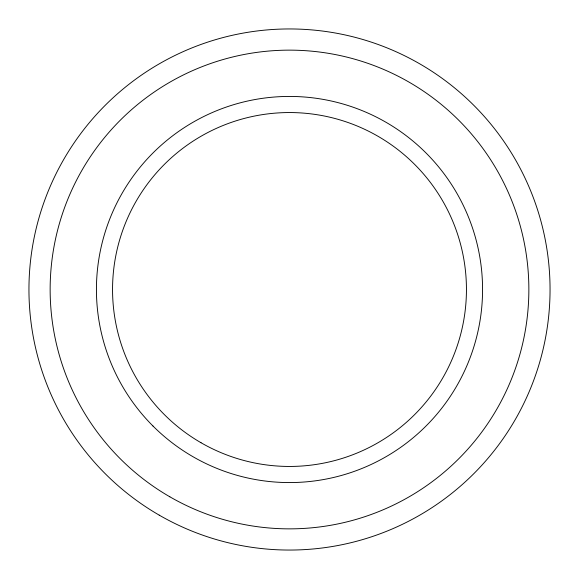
<?xml version="1.0" encoding="UTF-8"?>
<svg xmlns="http://www.w3.org/2000/svg" width="579" height="579" viewBox="0 0 579 579"><rect width="100%" height="100%" fill="white"/><g stroke="black" fill="none" stroke-linecap="round" stroke-linejoin="round"><path stroke-width="0.87" d="M159.225 515.144A260.55 260.55 0 0 0 550.05 289.5A260.55 260.55 0 0 0 159.225 63.856A260.55 260.55 0 0 0 159.225 515.144M169.821 496.789A239.359 239.359 0 0 0 528.859 289.5A239.359 239.359 0 0 0 169.821 82.211A239.359 239.359 0 0 0 169.821 496.789M152.979 426.021A193.068 193.068 0 0 0 475.989 339.468A193.068 193.068 0 0 0 239.532 103.011A193.068 193.068 0 0 0 152.979 426.021M201.029 442.74A176.942 176.942 0 0 0 466.442 289.5A176.942 176.942 0 0 0 201.029 136.26A176.942 176.942 0 0 0 201.029 442.74"/></g></svg>
